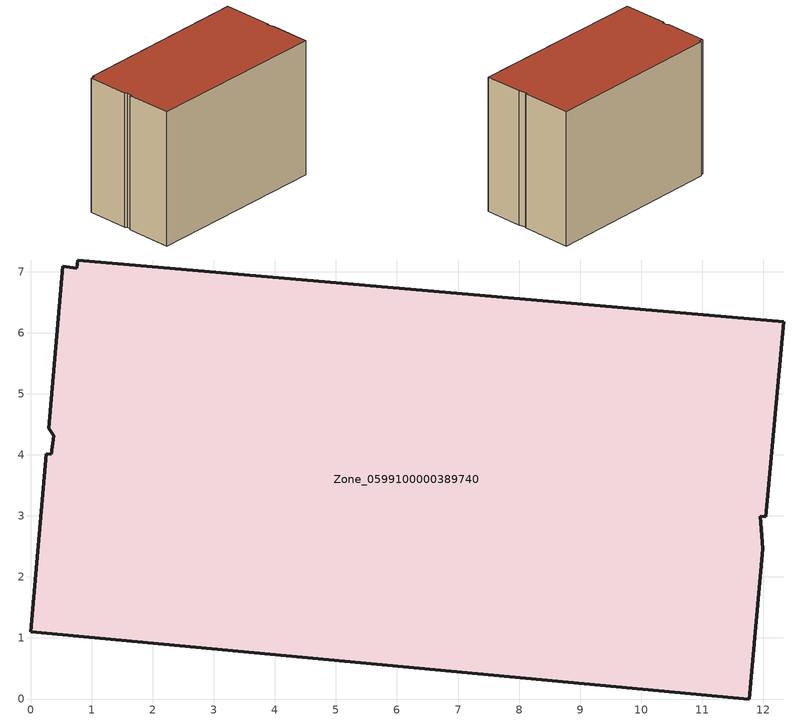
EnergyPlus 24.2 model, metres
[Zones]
Zone_0599100000389740
 floor ground (C_G): 0.38,4.32 0.29,4.43 0.52,7.09 0.75,7.06 0.77,7.19 12.34,6.18 12.04,2.99 11.96,3 12,2.46 11.77,0 0,1.1 0.26,4.01 0.34,4.01 z0
 wall outside (C_F): 12.04,2.99 12.34,6.18 0.77,7.19 0.75,7.06 0.52,7.09 0.29,4.43 0.38,4.32 0.34,4.01 0.26,4.01 0,1.1 11.77,0 12,2.46 11.96,3 12.04,2.99 z0:8.91
 roof outside (C_R): 11.96,3 12.04,2.99 12.34,6.18 0.77,7.19 0.75,7.06 0.52,7.09 0.29,4.43 0.38,4.32 0.34,4.01 0.26,4.01 0,1.1 11.77,0 12,2.46 z8.91
[BUILDING]
Pand.0599100000389740: North Axis=0; Terrain=City; Loads Convergence Tolerance Value=0.04; Temperature Convergence Tolerance Value=0.4; Solar Distribution=FullExterior; Maximum Number of Warmup Days=25; Minimum Number of Warmup Days=1
[Site:Location]
Rotterdam.The.Hague.AP_ZH_NLD Design_Conditions: Latitude=51.96; Longitude=4.45; Time Zone=1; Elevation=-4.5
[SITE:GROUNDTEMPERATURE:BUILDINGSURFACE]
18, 18, 18, 18, 18, 18, 18, 18, 18, 18, 18, 18
[MATERIAL] Thermal Absorptance=0.9; Solar Absorptance=0.7; Visible Absorptance=0.7
Name | Roughness | Thickness | Conductivity | Density | Specific Heat
G.TI.1992-2005 | MediumSmooth | 0.15 | 0.06 | 540 | 1210
F.TI.1992-2005 | Rough | 0.3 | 0.12 | 1920 | 840
R.TI.1992-2005 | MediumRough | 0.2 | 0.08 | 1500 | 1000
[CONSTRUCTION]
C_G: G.TI.1992-2005
C_F: F.TI.1992-2005
C_R: R.TI.1992-2005
[ZONE]
Zone_0599100000389740: Type=1; Multiplier=1; Ceiling Height=Autocalculate; Volume=Autocalculate; Floor Area=autocalculate; Part of Total Floor Area=Yes
[ZONEINFILTRATION:DESIGNFLOWRATE]
Infil_Zone_0599100000389740: Zone or ZoneList or Space or SpaceList=Zone_0599100000389740; Schedule=AlwaysOn; Design Flow Rate Calculation Method=Flow/Area; Flow Rate per Floor Area=0.0015; Constant Term Coefficient=1; Temperature Term Coefficient=0; Velocity Term Coefficient=0; Velocity Squared Term Coefficient=0
[HVACTEMPLATE:ZONE:IDEALLOADSAIRSYSTEM]
Zone_0599100000389740: Maximum Heating Supply Air Temperature=50; Minimum Cooling Supply Air Temperature=13; Maximum Heating Supply Air Humidity Ratio=0.0156; Minimum Cooling Supply Air Humidity Ratio=0.0077; Heating Limit=NoLimit; Cooling Limit=NoLimit; Dehumidification Control Type=ConstantSensibleHeatRatio; Cooling Sensible Heat Ratio=0.7; Dehumidification Setpoint=60; Humidification Control Type=None; Humidification Setpoint=30; Outdoor Air Method=None; Outdoor Air Flow Rate per Person=0.00944; Outdoor Air Flow Rate per Zone Floor Area=0; Outdoor Air Flow Rate per Zone=0; Demand Controlled Ventilation Type=None; Outdoor Air Economizer Type=NoEconomizer; Heat Recovery Type=None; Sensible Heat Recovery Effectiveness=0.7; Latent Heat Recovery Effectiveness=0.65
[ZONECONTROL:THERMOSTAT]
ThermostatControl_Zone_0599100000389740: Zone or ZoneList=Zone_0599100000389740; Control Type Schedule=DualSetpointControlType; Control 1=Thermostat_Zone_0599100000389740; Temperature Difference Between Cutout And Setpoint=0
[THERMOSTATSETPOINT:DUALSETPOINT]
Thermostat_Zone_0599100000389740: Heating Setpoint Temperature Schedule=HeatingSetpoint_Zone_0599100000389740; Cooling Setpoint Temperature Schedule=CoolingSetpoint_Zone_0599100000389740
[SCHEDULE:COMPACT]
HeatingSetpoint_Zone_0599100000389740: Through: 12/31, For: AllDays, Until: 24:00, 21
CoolingSetpoint_Zone_0599100000389740: Through: 12/31, For: AllDays, Until: 24:00, 24
DualSetpointControlType: Through: 12/31, For: AllDays, Until: 24:00, 4
AlwaysOn: Through: 12/31, For: AllDays, Until: 24:00, 1
